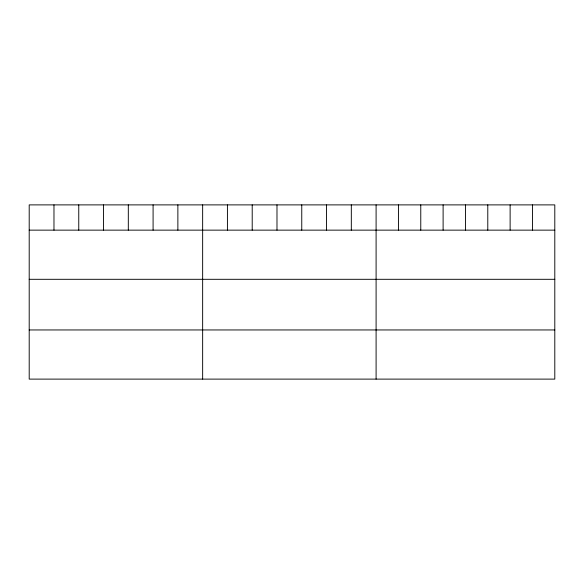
<?xml version="1.0" encoding="UTF-8"?>
<svg xmlns="http://www.w3.org/2000/svg" width="584" height="584" viewBox="0 0 584 584"><rect width="100%" height="100%" fill="white"/><g stroke="black" fill="none" stroke-linecap="round" stroke-linejoin="round"><path stroke-width="0.88" d="M554.8 230.14L554.8 379.111L29.2 379.111L29.2 204.889L554.8 204.889L554.8 230.14L29.2 230.14M29.2 279.305L554.8 279.305M29.2 329.953L554.8 329.953M532.462 204.889L532.462 230.14M510.124 204.889L510.124 230.14M487.786 204.889L487.786 230.14M465.448 204.889L465.448 230.14M443.11 204.889L443.11 230.14M420.772 204.889L420.772 230.14M398.434 204.889L398.434 230.14M376.096 204.889L376.096 379.111M351.32 204.889L351.32 230.14M326.536 204.889L326.536 230.14M301.76 204.889L301.76 230.14M276.984 204.889L276.984 230.14M252.208 204.889L252.208 230.14M227.424 204.889L227.424 230.14M202.648 204.889L202.648 379.111M177.872 204.889L177.872 230.14M153.088 204.889L153.088 230.14M128.312 204.889L128.312 230.14M103.536 204.889L103.536 230.14M78.76 204.889L78.76 230.14M53.976 204.889L53.976 230.14"/></g></svg>
